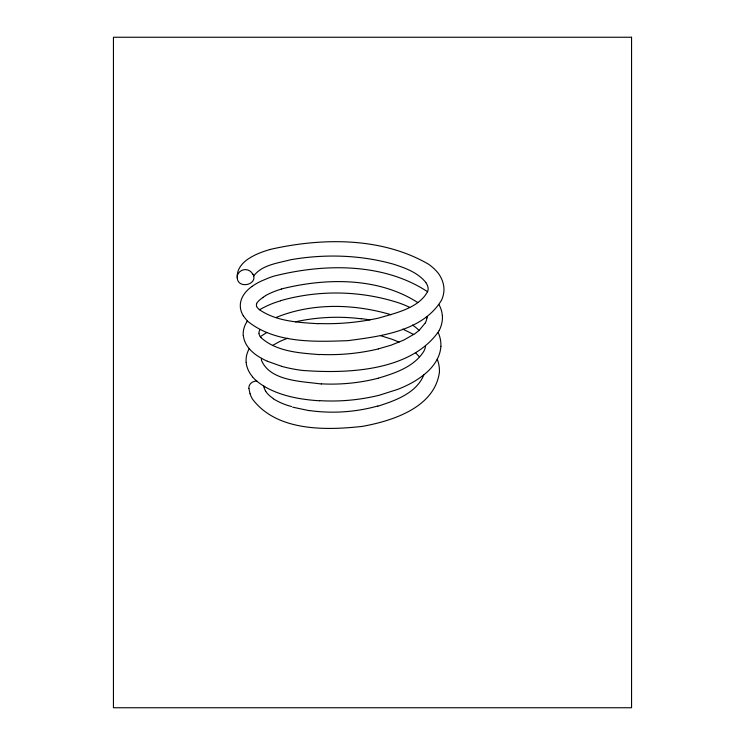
<?xml version="1.0" encoding="UTF-8"?>
<svg xmlns="http://www.w3.org/2000/svg" width="745" height="745" viewBox="0 0 745 745"><rect width="100%" height="100%" fill="white"/><g stroke="black" fill="none" stroke-linecap="round" stroke-linejoin="round"><path stroke-width="1.12" d="M269.802 249.575A94.056 94.056 0 0 0 255.013 255.041L254.604 255.293A54.916 54.916 0 0 0 248.867 258.515C242.684 262.436 237.022 268.824 237.217 276.563C236.491 289.861 258.627 285.149 253.021 274.141M426.894 317.389L426.904 316.783M439.382 372.435C434.372 407.776 392.261 420.925 362.377 426.382C326.301 430.377 276.767 431.709 252.341 398.892A29.008 29.008 0 0 1 250.814 395.781L250.059 393.76M261.523 358.336L261.467 358.708A7.646 7.646 0 0 0 261.448 360.291C270.249 381.421 302.256 381.235 321.272 384.01M237.404 275.799L237.292 277.904M253.719 275.957C261.914 264.82 278.015 263.143 290.466 259.781C324.494 253.84 360.031 254.79 393.36 264.149C405.178 267.958 417.964 272.502 425.907 282.579M423.849 374.837C416.483 393.211 395.157 400.67 377.864 406.193M318.441 323.544A240.086 240.086 0 0 0 378.683 318.068C395.614 313.002 418.82 308.244 427.695 291.397A8.484 8.484 0 0 0 428.114 288.073A11.52 11.52 0 0 0 425.823 282.644M427.583 291.733C383.247 262.538 323.889 263.488 273.983 276.116A112.076 112.076 0 0 0 268.591 277.978L261.523 280.958A61.462 61.462 0 0 0 251.838 286.518M439.205 330.603C411.203 371.811 346.118 373.767 302.107 370.395A149.028 149.028 0 0 1 281.47 366.298M319.624 400.652A199.222 199.222 0 0 0 379.438 395.185L397.625 389.402A112.551 112.551 0 0 0 415.207 380.881C424.38 375.182 433.162 367.909 437.846 357.945A31.541 31.541 0 0 0 440.882 346.378M425.311 322.93L419.081 330.445M259.949 329.653L259.372 330.901A6.565 6.565 0 0 0 258.981 332.456L258.962 333.276M246.576 322.222L247.368 321.002L243.326 315.927M260.266 336.693L266.766 332.503M251.866 286.564C245.152 291.221 239.443 298.847 240.393 307.415M262.994 297.302L265.565 295.69M272.651 345.438L278.881 341.946A79.957 79.957 0 0 1 284.255 339.562L287.728 338.239M275.901 317.566C312.108 302.666 353.922 303.699 391.013 314.716M281.359 288.986C325.761 277.848 378.078 277.028 417.787 302.563M280.567 300.673C318.935 289.721 360.813 290.531 398.743 302.87A118.613 118.613 0 0 1 405.373 305.403L409.694 307.331M269.783 249.51C321.626 237.683 381.151 236.826 428.403 264.121A46.991 46.991 0 0 1 438.06 272.949C442.604 278.956 445.156 286.844 443.452 294.359A27.267 27.267 0 0 1 441.562 300.086C422.899 331.274 380.732 336.265 347.962 340.651C314.548 341.853 274.914 343.519 247.387 321.021M378.106 378.227C394.803 373.254 413.922 367.006 423.737 351.426A18.942 18.942 0 0 0 424.808 349.033L424.957 348.604A15.431 15.431 0 0 0 425.544 346.267M378.376 348.874L390.929 345.233L403.622 340.148L414.825 333.76L419.118 330.417L418.392 329.765A47.429 47.429 0 0 0 412.497 325.016M295.542 321.831L298.708 321.132A192.918 192.918 0 0 1 361.325 318.813M256.774 381.058L256.271 381.067A8.251 8.251 0 0 0 255.637 381.114L255.312 381.161A8.586 8.586 0 0 0 251.4 382.883L250.851 383.349A6.5 6.5 0 0 0 248.951 386.869L248.904 388.35M318.441 323.73C298.382 322.464 276.293 321.421 259.241 309.566M319.894 354.629C299.751 353.037 276.6 351.78 260.89 337.522M319.614 400.791C300.701 399.599 281.303 396.191 264.661 386.674M361.344 318.637L369.818 319.856M309.231 410.681L292.655 407.161M380.537 335.669L391.544 339.105A98.256 98.256 0 0 1 399.031 342.178M281.48 366.261L267.325 361.232M402.784 329.076L413.726 334.505M273.424 398.659L270.714 396.647A23.281 23.281 0 0 1 265.676 391.265M425.954 317.351L426.848 318.096M415.57 352.776L419.305 356.706M243.373 335.716C244.332 344.879 251.288 352.059 258.776 356.706A67.46 67.46 0 0 0 267.334 361.213M252.564 376.812L252.034 376.16A30.61 30.61 0 0 1 249.659 372.751A25.125 25.125 0 0 1 246.148 362.675M243.196 315.712L241.678 312.639A19.361 19.361 0 0 1 240.402 307.527M439.029 304.63L440.323 307.378A27.388 27.388 0 0 1 442.269 314.977L442.325 315.759M256.457 305.85L256.466 305.878A3.241 3.241 0 0 0 256.606 306.316L256.625 306.363M250.031 393.695L248.914 388.471M263.832 386.171L263.926 386.795M258.981 333.546L259.018 333.816A7.506 7.506 0 0 0 260.964 337.448M438.172 332.512A30.117 30.117 0 0 1 440.9 346.378M264.717 386.562A47.205 47.205 0 0 1 252.508 376.942M246.185 362.554A22.573 22.573 0 0 1 246.446 356.278L246.595 355.505A25.144 25.144 0 0 1 249.24 348.651M442.418 315.759A28.515 28.515 0 0 1 439.168 330.519M243.205 335.613A22.145 22.145 0 0 1 246.623 322.25M426.96 317.445A13.624 13.624 0 0 1 425.283 322.92M263.879 386.497A11.007 11.007 0 0 0 264.577 389.002L264.82 389.57A14.472 14.472 0 0 0 265.723 391.227M291.528 406.537A65.765 65.765 0 0 1 273.34 398.798M377.808 405.997A168.165 168.165 0 0 1 309.25 410.523M265.509 295.597A78.653 78.653 0 0 1 281.396 289.097M256.569 303.411A20.767 20.767 0 0 1 263.106 297.506M256.373 305.459A3.269 3.269 0 0 1 256.764 303.783M378.385 348.921A211.878 211.878 0 0 1 319.903 354.452M378.115 378.264A189.668 189.668 0 0 1 321.281 383.843M259.623 309.715A92.79 92.79 0 0 1 280.604 300.822M437.24 359.174A31.802 31.802 0 0 1 439.42 372.165M259.316 309.445A9.089 9.089 0 0 1 256.55 306.4M237.273 275.771A8.325 8.325 0 0 1 252.788 274.262M631.555 37.25L113.445 37.25L113.445 707.75L631.555 707.75L631.555 37.25"/></g></svg>
